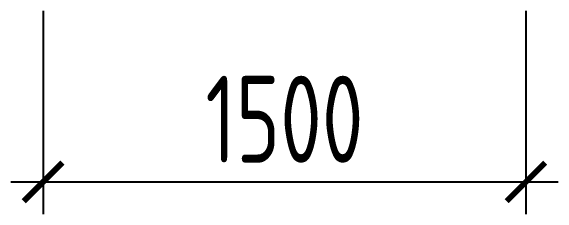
# Model space of a CAD drawing. Header units: millimetres. Extents: x -350007 to 535970, y -888 to 133718.
# Drawn here: x 235149 to 236849, y 70433 to 71065 of the extents above; entities that cross this region are included whole.
import ezdxf

# ---------------------------------------------------------------- set-up
doc = ezdxf.new("R2010")
doc.units = ezdxf.units.MM
doc.layers.add('АР_Размеры нов.', color=15, linetype='Continuous', lineweight=0)
doc.styles.add('ISOCPEUR', font='isocpeur.ttf', dxfattribs={"width": 0.7})
doc.dimstyles.new('R_100', dxfattribs={"dimtxt": 270, "dimasz": 120, "dimexe": 100, "dimexo": 0, "dimgap": 60, "dimtad": 1, "dimdec": 0, "dimrnd": 5, "dimzin": 0, "dimdsep": 46, "dimtxsty": 'ISOCPEUR', "dimblk": 'ARCHTICK', "dimcen": 0, "dimdle": 100, "dimclrd": 256, "dimclre": 256, "dimclrt": 256, "dimadec": 0, "dimazin": 0, "dimtfac": 2, "dimtdec": 0, "dimtofl": 0, "dimtmove": 1, "dimatfit": 3, "dimfxl": 1, "dimtvp": 3, "dimtolj": 1, "dimtzin": 0, "dimarcsym": 0})

# ---------------------------------------------------------------- blocks, each defined once
blk = doc.blocks.new('_ArchTick')
at = {"color": 0, "linetype": 'ByBlock', "const_width": 0.15}
blk.add_lwpolyline([(-0.5, -0.5), (0.5, 0.5)], dxfattribs=at)
blk = doc.blocks.new('*D2732')
at = {"layer": 'АР_Размеры нов.', "lineweight": -2, "ltscale": 100, "transparency": 16777216}
for p, q in [((235249, 71064.5), (235249, 70432.9)), ((236749, 71064.5), (236749, 70432.9)), ((235149, 70532.9), (236849, 70532.9))]:
    blk.add_line(p, q, dxfattribs=at)
at = {"layer": 'АР_Размеры нов.', "lineweight": -2, "ltscale": 100, "transparency": 16777216, "xscale": 120, "yscale": 120, "zscale": 120, "rotation": 180}
blk.add_blockref('_ArchTick', (235249, 70532.9), dxfattribs=at)
at = {"layer": 'АР_Размеры нов.', "lineweight": -2, "ltscale": 100, "transparency": 16777216, "xscale": 120, "yscale": 120, "zscale": 120}
blk.add_blockref('_ArchTick', (236749, 70532.9), dxfattribs=at)
at = {"layer": 'АР_Размеры нов.', "ltscale": 100, "transparency": 16777216, "insert": (235999, 70727.9), "char_height": 270, "attachment_point": 5, "style": 'ISOCPEUR'}
blk.add_mtext('\\A1;1500', dxfattribs=at)

msp = doc.modelspace()

# ---------------------------------------------------------------- dimensions: what is measured, and where the dimension line sits
at = {"layer": 'АР_Размеры нов.', "ltscale": 100}
dim = msp.add_linear_dim(base=(236749, 70532.9), p1=(235249, 71064.5), p2=(236749, 71064.5), dimstyle='R_100', override={"dimpost": '\\X', "dimfxl": 2.5, "dimarcsym": 2}, dxfattribs=at)
dim.commit()
dim.dimension.update_dxf_attribs({"geometry": '*D2732', "text_midpoint": (235999, 70727.9)})

doc.saveas('drawing.dxf')
